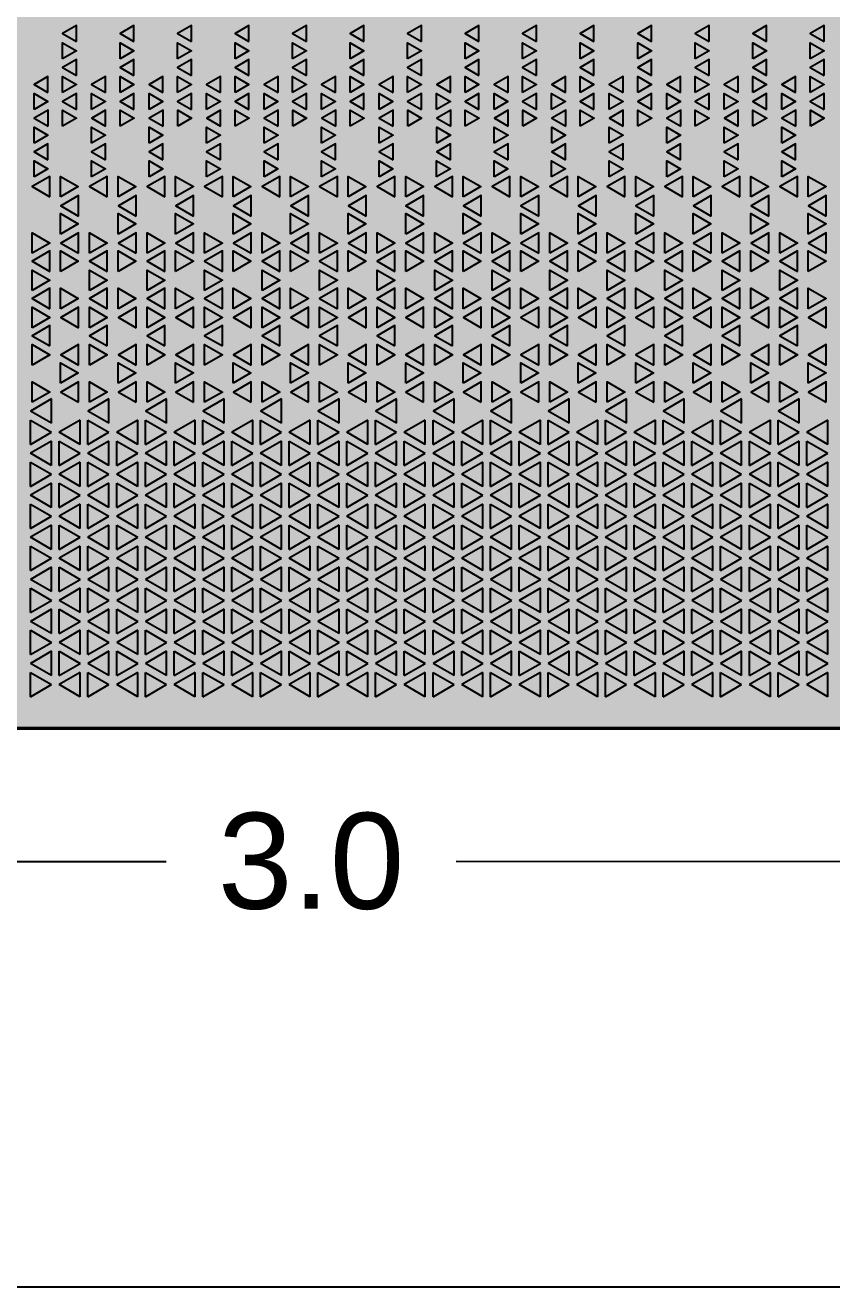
# Model space of a CAD drawing. Header units: metres. Extents: x 6 to 601, y -20 to 118.
# Drawn here: x 53.293 to 54.552, y 77.603 to 79.575 of the extents above; entities that cross this region are included whole.
import ezdxf

# ---------------------------------------------------------------- set-up
doc = ezdxf.new("R2010")
doc.units = ezdxf.units.M
doc.header["$MEASUREMENT"] = 0
doc.styles.get("Standard").update_dxf_attribs({"font": 'arial.ttf'})
doc.dimstyles.get("Standard").update_dxf_attribs({"dimtxt": 0.18, "dimasz": 0.18, "dimexe": 0.18, "dimexo": 0.0625, "dimgap": 0.09, "dimtad": 0, "dimdec": 4, "dimzin": 0, "dimdsep": 46, "dimtxsty": 'Standard', "dimcen": 0.09, "dimadec": 0, "dimazin": 0, "dimtfac": 1, "dimtdec": 4, "dimtofl": 0, "dimtmove": 0, "dimatfit": 3, "dimfxl": 1, "dimtolj": 1, "dimtzin": 0, "dimarcsym": 0})

# ---------------------------------------------------------------- blocks, each defined once
blk = doc.blocks.new('*D617')
at = {"color": 0, "lineweight": -2, "transparency": 16777216}
for p, q in [((52.2628, 78.4138), (52.2627, 78.0882)), ((55.2158, 78.413), (55.2157, 78.0874)), ((52.3628, 78.2682), (53.513, 78.2679)), ((55.1158, 78.2674), (53.9655, 78.2677))]:
    blk.add_line(p, q, dxfattribs=at)
at = {"color": 0, "transparency": 16777216}
for points in [[(52.3628, 78.2849), (52.3628, 78.2515), (52.2628, 78.2682)], [(55.1158, 78.2841), (55.1158, 78.2508), (55.2158, 78.2674)]]:
    blk.add_solid(points, dxfattribs=at)
at = {"layer": 'Defpoints', "color": 0, "transparency": 16777216}
for p in [(52.2628, 78.4763), (55.2158, 78.4755), (55.2158, 78.2674)]:
    blk.add_point(p, dxfattribs=at)
at = {"color": 0, "transparency": 16777216, "insert": (53.7393, 78.2678), "char_height": 0.15, "attachment_point": 5, "rotation": 359.9843}
blk.add_mtext('\\A1;3.0', dxfattribs=at)
blk = doc.blocks.new('triangular hole')
for p, q in [((103.6272, 78.6142), (103.6272, 78.6522)), ((103.6272, 78.6522), (103.6601, 78.6332)), ((103.6272, 78.6142), (103.6601, 78.6332))]:
    blk.add_line(p, q)

msp = doc.modelspace()

# ---------------------------------------------------------------- hatches: boundary and pattern name
at = {"lineweight": 0, "true_color": 0xcd6928, "transparency": 33554534}
h = msp.add_hatch(color=32, dxfattribs=at)
h.dxf.hatch_style = 1
h.paths.add_polyline_path([(55.2158, 84.0763), (53.2968, 84.0763, 0.143152), (52.2628, 81.1977), (52.2628, 78.4762), (55.2158, 78.4757)])

# ---------------------------------------------------------------- linework, layer by layer
at = {"lineweight": 50}
msp.add_line((51.7109, 78.4763), (55.6768, 78.4755), dxfattribs=at)
for points in [[(64.3704, 86.4079), (51.5507, 86.4079), (51.5507, 77.6032), (64.3704, 77.6032)], [(53.3727, 79.549), (53.3727, 79.574), (53.351, 79.5615), (53.3727, 79.549)], [(53.4625, 79.549), (53.4625, 79.574), (53.4409, 79.5615), (53.4625, 79.549)], [(53.5523, 79.549), (53.5523, 79.574), (53.5307, 79.5615), (53.5523, 79.549)], [(53.6421, 79.549), (53.6421, 79.574), (53.6205, 79.5615), (53.6421, 79.549)], [(53.732, 79.549), (53.732, 79.574), (53.7103, 79.5615), (53.732, 79.549)], [(53.8218, 79.549), (53.8218, 79.574), (53.8001, 79.5615), (53.8218, 79.549)], [(53.9116, 79.549), (53.9116, 79.574), (53.8899, 79.5615), (53.9116, 79.549)], [(54.0014, 79.549), (54.0014, 79.574), (53.9798, 79.5615), (54.0014, 79.549)], [(54.0912, 79.549), (54.0912, 79.574), (54.0696, 79.5615), (54.0912, 79.549)], [(54.181, 79.549), (54.181, 79.574), (54.1594, 79.5615), (54.181, 79.549)], [(54.2709, 79.549), (54.2709, 79.574), (54.2492, 79.5615), (54.2709, 79.549)], [(54.3607, 79.549), (54.3607, 79.574), (54.339, 79.5615), (54.3607, 79.549)], [(54.4505, 79.549), (54.4505, 79.574), (54.4289, 79.5615), (54.4505, 79.549)], [(54.5403, 79.549), (54.5403, 79.574), (54.5187, 79.5615), (54.5403, 79.549)], [(53.351, 79.5224), (53.351, 79.5474), (53.3727, 79.5349), (53.351, 79.5224)], [(53.4409, 79.5224), (53.4409, 79.5474), (53.4625, 79.5349), (53.4409, 79.5224)], [(53.5307, 79.5224), (53.5307, 79.5474), (53.5523, 79.5349), (53.5307, 79.5224)], [(53.6205, 79.5224), (53.6205, 79.5474), (53.6421, 79.5349), (53.6205, 79.5224)], [(53.7103, 79.5224), (53.7103, 79.5474), (53.732, 79.5349), (53.7103, 79.5224)], [(53.8001, 79.5224), (53.8001, 79.5474), (53.8218, 79.5349), (53.8001, 79.5224)], [(53.8899, 79.5224), (53.8899, 79.5474), (53.9116, 79.5349), (53.8899, 79.5224)], [(53.9798, 79.5224), (53.9798, 79.5474), (54.0014, 79.5349), (53.9798, 79.5224)], [(54.0696, 79.5224), (54.0696, 79.5474), (54.0912, 79.5349), (54.0696, 79.5224)], [(54.1594, 79.5224), (54.1594, 79.5474), (54.181, 79.5349), (54.1594, 79.5224)], [(54.2492, 79.5224), (54.2492, 79.5474), (54.2709, 79.5349), (54.2492, 79.5224)], [(54.339, 79.5224), (54.339, 79.5474), (54.3607, 79.5349), (54.339, 79.5224)], [(54.4289, 79.5224), (54.4289, 79.5474), (54.4505, 79.5349), (54.4289, 79.5224)], [(54.5187, 79.5224), (54.5187, 79.5474), (54.5403, 79.5349), (54.5187, 79.5224)], [(53.3727, 79.4961), (53.3727, 79.5211), (53.351, 79.5086), (53.3727, 79.4961)], [(53.4625, 79.4961), (53.4625, 79.5211), (53.4409, 79.5086), (53.4625, 79.4961)], [(53.5523, 79.4961), (53.5523, 79.5211), (53.5307, 79.5086), (53.5523, 79.4961)], [(53.6421, 79.4961), (53.6421, 79.5211), (53.6205, 79.5086), (53.6421, 79.4961)], [(53.732, 79.4961), (53.732, 79.5211), (53.7103, 79.5086), (53.732, 79.4961)], [(53.8218, 79.4961), (53.8218, 79.5211), (53.8001, 79.5086), (53.8218, 79.4961)], [(53.9116, 79.4961), (53.9116, 79.5211), (53.8899, 79.5086), (53.9116, 79.4961)], [(54.0014, 79.4961), (54.0014, 79.5211), (53.9798, 79.5086), (54.0014, 79.4961)], [(54.0912, 79.4961), (54.0912, 79.5211), (54.0696, 79.5086), (54.0912, 79.4961)], [(54.181, 79.4961), (54.181, 79.5211), (54.1594, 79.5086), (54.181, 79.4961)], [(54.2709, 79.4961), (54.2709, 79.5211), (54.2492, 79.5086), (54.2709, 79.4961)], [(54.3607, 79.4961), (54.3607, 79.5211), (54.339, 79.5086), (54.3607, 79.4961)], [(54.4505, 79.4961), (54.4505, 79.5211), (54.4289, 79.5086), (54.4505, 79.4961)], [(54.5403, 79.4961), (54.5403, 79.5211), (54.5187, 79.5086), (54.5403, 79.4961)], [(53.3283, 79.4694), (53.3283, 79.4944), (53.3067, 79.4819), (53.3283, 79.4694)], [(53.351, 79.4694), (53.351, 79.4944), (53.3727, 79.4819), (53.351, 79.4694)], [(53.4181, 79.4694), (53.4181, 79.4944), (53.3965, 79.4819), (53.4181, 79.4694)], [(53.4409, 79.4694), (53.4409, 79.4944), (53.4625, 79.4819), (53.4409, 79.4694)], [(53.5079, 79.4694), (53.5079, 79.4944), (53.4863, 79.4819), (53.5079, 79.4694)], [(53.5307, 79.4694), (53.5307, 79.4944), (53.5523, 79.4819), (53.5307, 79.4694)], [(53.5978, 79.4694), (53.5978, 79.4944), (53.5761, 79.4819), (53.5978, 79.4694)], [(53.6205, 79.4694), (53.6205, 79.4944), (53.6421, 79.4819), (53.6205, 79.4694)], [(53.6876, 79.4694), (53.6876, 79.4944), (53.6659, 79.4819), (53.6876, 79.4694)], [(53.7103, 79.4694), (53.7103, 79.4944), (53.732, 79.4819), (53.7103, 79.4694)], [(53.7774, 79.4694), (53.7774, 79.4944), (53.7557, 79.4819), (53.7774, 79.4694)], [(53.8001, 79.4694), (53.8001, 79.4944), (53.8218, 79.4819), (53.8001, 79.4694)], [(53.8672, 79.4694), (53.8672, 79.4944), (53.8456, 79.4819), (53.8672, 79.4694)], [(53.8899, 79.4694), (53.8899, 79.4944), (53.9116, 79.4819), (53.8899, 79.4694)], [(53.957, 79.4694), (53.957, 79.4944), (53.9354, 79.4819), (53.957, 79.4694)], [(53.9798, 79.4694), (53.9798, 79.4944), (54.0014, 79.4819), (53.9798, 79.4694)], [(54.0468, 79.4694), (54.0468, 79.4944), (54.0252, 79.4819), (54.0468, 79.4694)], [(54.0696, 79.4694), (54.0696, 79.4944), (54.0912, 79.4819), (54.0696, 79.4694)], [(54.1367, 79.4694), (54.1367, 79.4944), (54.115, 79.4819), (54.1367, 79.4694)], [(54.1594, 79.4694), (54.1594, 79.4944), (54.181, 79.4819), (54.1594, 79.4694)], [(54.2265, 79.4694), (54.2265, 79.4944), (54.2048, 79.4819), (54.2265, 79.4694)], [(54.2492, 79.4694), (54.2492, 79.4944), (54.2709, 79.4819), (54.2492, 79.4694)], [(54.3163, 79.4694), (54.3163, 79.4944), (54.2947, 79.4819), (54.3163, 79.4694)], [(54.339, 79.4694), (54.339, 79.4944), (54.3607, 79.4819), (54.339, 79.4694)], [(54.4061, 79.4694), (54.4061, 79.4944), (54.3845, 79.4819), (54.4061, 79.4694)], [(54.4289, 79.4694), (54.4289, 79.4944), (54.4505, 79.4819), (54.4289, 79.4694)], [(54.4959, 79.4694), (54.4959, 79.4944), (54.4743, 79.4819), (54.4959, 79.4694)], [(54.5187, 79.4694), (54.5187, 79.4944), (54.5403, 79.4819), (54.5187, 79.4694)], [(53.3065, 79.4432), (53.3065, 79.4682), (53.3281, 79.4557), (53.3065, 79.4432)], [(53.3727, 79.4432), (53.3727, 79.4682), (53.351, 79.4557), (53.3727, 79.4432)], [(53.3963, 79.4432), (53.3963, 79.4682), (53.4179, 79.4557), (53.3963, 79.4432)], [(53.4625, 79.4432), (53.4625, 79.4682), (53.4409, 79.4557), (53.4625, 79.4432)], [(53.4861, 79.4432), (53.4861, 79.4682), (53.5078, 79.4557), (53.4861, 79.4432)], [(53.5523, 79.4432), (53.5523, 79.4682), (53.5307, 79.4557), (53.5523, 79.4432)], [(53.5759, 79.4432), (53.5759, 79.4682), (53.5976, 79.4557), (53.5759, 79.4432)], [(53.6421, 79.4432), (53.6421, 79.4682), (53.6205, 79.4557), (53.6421, 79.4432)], [(53.6657, 79.4432), (53.6657, 79.4682), (53.6874, 79.4557), (53.6657, 79.4432)], [(53.732, 79.4432), (53.732, 79.4682), (53.7103, 79.4557), (53.732, 79.4432)], [(53.7556, 79.4432), (53.7556, 79.4682), (53.7772, 79.4557), (53.7556, 79.4432)], [(53.8218, 79.4432), (53.8218, 79.4682), (53.8001, 79.4557), (53.8218, 79.4432)], [(53.8454, 79.4432), (53.8454, 79.4682), (53.867, 79.4557), (53.8454, 79.4432)], [(53.9116, 79.4432), (53.9116, 79.4682), (53.8899, 79.4557), (53.9116, 79.4432)], [(53.9352, 79.4432), (53.9352, 79.4682), (53.9568, 79.4557), (53.9352, 79.4432)], [(54.0014, 79.4432), (54.0014, 79.4682), (53.9798, 79.4557), (54.0014, 79.4432)], [(54.025, 79.4432), (54.025, 79.4682), (54.0467, 79.4557), (54.025, 79.4432)], [(54.0912, 79.4432), (54.0912, 79.4682), (54.0696, 79.4557), (54.0912, 79.4432)], [(54.1148, 79.4432), (54.1148, 79.4682), (54.1365, 79.4557), (54.1148, 79.4432)], [(54.181, 79.4432), (54.181, 79.4682), (54.1594, 79.4557), (54.181, 79.4432)], [(54.2046, 79.4432), (54.2046, 79.4682), (54.2263, 79.4557), (54.2046, 79.4432)], [(54.2709, 79.4432), (54.2709, 79.4682), (54.2492, 79.4557), (54.2709, 79.4432)], [(54.2945, 79.4432), (54.2945, 79.4682), (54.3161, 79.4557), (54.2945, 79.4432)], [(54.3607, 79.4432), (54.3607, 79.4682), (54.339, 79.4557), (54.3607, 79.4432)], [(54.3843, 79.4432), (54.3843, 79.4682), (54.4059, 79.4557), (54.3843, 79.4432)], [(54.4505, 79.4432), (54.4505, 79.4682), (54.4289, 79.4557), (54.4505, 79.4432)], [(54.4741, 79.4432), (54.4741, 79.4682), (54.4958, 79.4557), (54.4741, 79.4432)], [(54.5403, 79.4432), (54.5403, 79.4682), (54.5187, 79.4557), (54.5403, 79.4432)], [(53.3285, 79.4168), (53.3285, 79.4418), (53.3068, 79.4293), (53.3285, 79.4168)], [(53.3512, 79.4168), (53.3512, 79.4418), (53.3729, 79.4293), (53.3512, 79.4168)], [(53.4183, 79.4168), (53.4183, 79.4418), (53.3967, 79.4293), (53.4183, 79.4168)], [(53.441, 79.4168), (53.441, 79.4418), (53.4627, 79.4293), (53.441, 79.4168)], [(53.5081, 79.4168), (53.5081, 79.4418), (53.4865, 79.4293), (53.5081, 79.4168)], [(53.5309, 79.4168), (53.5309, 79.4418), (53.5525, 79.4293), (53.5309, 79.4168)], [(53.5979, 79.4168), (53.5979, 79.4418), (53.5763, 79.4293), (53.5979, 79.4168)], [(53.6207, 79.4168), (53.6207, 79.4418), (53.6423, 79.4293), (53.6207, 79.4168)], [(53.6878, 79.4168), (53.6878, 79.4418), (53.6661, 79.4293), (53.6878, 79.4168)], [(53.7105, 79.4168), (53.7105, 79.4418), (53.7321, 79.4293), (53.7105, 79.4168)], [(53.7776, 79.4168), (53.7776, 79.4418), (53.7559, 79.4293), (53.7776, 79.4168)], [(53.8003, 79.4168), (53.8003, 79.4418), (53.822, 79.4293), (53.8003, 79.4168)], [(53.8674, 79.4168), (53.8674, 79.4418), (53.8457, 79.4293), (53.8674, 79.4168)], [(53.8901, 79.4168), (53.8901, 79.4418), (53.9118, 79.4293), (53.8901, 79.4168)], [(53.9572, 79.4168), (53.9572, 79.4418), (53.9356, 79.4293), (53.9572, 79.4168)], [(53.9799, 79.4168), (53.9799, 79.4418), (54.0016, 79.4293), (53.9799, 79.4168)], [(54.047, 79.4168), (54.047, 79.4418), (54.0254, 79.4293), (54.047, 79.4168)], [(54.0698, 79.4168), (54.0698, 79.4418), (54.0914, 79.4293), (54.0698, 79.4168)], [(54.1369, 79.4168), (54.1369, 79.4418), (54.1152, 79.4293), (54.1369, 79.4168)], [(54.1596, 79.4168), (54.1596, 79.4418), (54.1812, 79.4293), (54.1596, 79.4168)], [(54.2267, 79.4168), (54.2267, 79.4418), (54.205, 79.4293), (54.2267, 79.4168)], [(54.2494, 79.4168), (54.2494, 79.4418), (54.2711, 79.4293), (54.2494, 79.4168)], [(54.3165, 79.4168), (54.3165, 79.4418), (54.2948, 79.4293), (54.3165, 79.4168)], [(54.3392, 79.4168), (54.3392, 79.4418), (54.3609, 79.4293), (54.3392, 79.4168)], [(54.4063, 79.4168), (54.4063, 79.4418), (54.3847, 79.4293), (54.4063, 79.4168)], [(54.429, 79.4168), (54.429, 79.4418), (54.4507, 79.4293), (54.429, 79.4168)], [(54.4961, 79.4168), (54.4961, 79.4418), (54.4745, 79.4293), (54.4961, 79.4168)], [(54.5189, 79.4168), (54.5189, 79.4418), (54.5405, 79.4293), (54.5189, 79.4168)], [(53.3067, 79.3906), (53.3067, 79.4156), (53.3283, 79.4031), (53.3067, 79.3906)], [(53.3965, 79.3906), (53.3965, 79.4156), (53.4181, 79.4031), (53.3965, 79.3906)], [(53.4863, 79.3906), (53.4863, 79.4156), (53.5079, 79.4031), (53.4863, 79.3906)], [(53.5761, 79.3906), (53.5761, 79.4156), (53.5978, 79.4031), (53.5761, 79.3906)], [(53.6659, 79.3906), (53.6659, 79.4156), (53.6876, 79.4031), (53.6659, 79.3906)], [(53.7557, 79.3906), (53.7557, 79.4156), (53.7774, 79.4031), (53.7557, 79.3906)], [(53.8456, 79.3906), (53.8456, 79.4156), (53.8672, 79.4031), (53.8456, 79.3906)], [(53.9354, 79.3906), (53.9354, 79.4156), (53.957, 79.4031), (53.9354, 79.3906)], [(54.0252, 79.3906), (54.0252, 79.4156), (54.0468, 79.4031), (54.0252, 79.3906)], [(54.115, 79.3906), (54.115, 79.4156), (54.1367, 79.4031), (54.115, 79.3906)], [(54.2048, 79.3906), (54.2048, 79.4156), (54.2265, 79.4031), (54.2048, 79.3906)], [(54.2947, 79.3906), (54.2947, 79.4156), (54.3163, 79.4031), (54.2947, 79.3906)], [(54.3845, 79.3906), (54.3845, 79.4156), (54.4061, 79.4031), (54.3845, 79.3906)], [(54.4743, 79.3906), (54.4743, 79.4156), (54.4959, 79.4031), (54.4743, 79.3906)], [(53.3283, 79.3642), (53.3283, 79.3892), (53.3067, 79.3767), (53.3283, 79.3642)], [(53.4181, 79.3642), (53.4181, 79.3892), (53.3965, 79.3767), (53.4181, 79.3642)], [(53.5079, 79.3642), (53.5079, 79.3892), (53.4863, 79.3767), (53.5079, 79.3642)], [(53.5978, 79.3642), (53.5978, 79.3892), (53.5761, 79.3767), (53.5978, 79.3642)], [(53.6876, 79.3642), (53.6876, 79.3892), (53.6659, 79.3767), (53.6876, 79.3642)], [(53.7774, 79.3642), (53.7774, 79.3892), (53.7557, 79.3767), (53.7774, 79.3642)], [(53.8672, 79.3642), (53.8672, 79.3892), (53.8456, 79.3767), (53.8672, 79.3642)], [(53.957, 79.3642), (53.957, 79.3892), (53.9354, 79.3767), (53.957, 79.3642)], [(54.0468, 79.3642), (54.0468, 79.3892), (54.0252, 79.3767), (54.0468, 79.3642)], [(54.1367, 79.3642), (54.1367, 79.3892), (54.115, 79.3767), (54.1367, 79.3642)], [(54.2265, 79.3642), (54.2265, 79.3892), (54.2048, 79.3767), (54.2265, 79.3642)], [(54.3163, 79.3642), (54.3163, 79.3892), (54.2947, 79.3767), (54.3163, 79.3642)], [(54.4061, 79.3642), (54.4061, 79.3892), (54.3845, 79.3767), (54.4061, 79.3642)], [(54.4959, 79.3642), (54.4959, 79.3892), (54.4743, 79.3767), (54.4959, 79.3642)], [(53.3065, 79.338), (53.3065, 79.363), (53.3281, 79.3505), (53.3065, 79.338)], [(53.3963, 79.338), (53.3963, 79.363), (53.4179, 79.3505), (53.3963, 79.338)], [(53.4861, 79.338), (53.4861, 79.363), (53.5078, 79.3505), (53.4861, 79.338)], [(53.5759, 79.338), (53.5759, 79.363), (53.5976, 79.3505), (53.5759, 79.338)], [(53.6657, 79.338), (53.6657, 79.363), (53.6874, 79.3505), (53.6657, 79.338)], [(53.7556, 79.338), (53.7556, 79.363), (53.7772, 79.3505), (53.7556, 79.338)], [(53.8454, 79.338), (53.8454, 79.363), (53.867, 79.3505), (53.8454, 79.338)], [(53.9352, 79.338), (53.9352, 79.363), (53.9568, 79.3505), (53.9352, 79.338)], [(54.025, 79.338), (54.025, 79.363), (54.0467, 79.3505), (54.025, 79.338)], [(54.1148, 79.338), (54.1148, 79.363), (54.1365, 79.3505), (54.1148, 79.338)], [(54.2046, 79.338), (54.2046, 79.363), (54.2263, 79.3505), (54.2046, 79.338)], [(54.2945, 79.338), (54.2945, 79.363), (54.3161, 79.3505), (54.2945, 79.338)], [(54.3843, 79.338), (54.3843, 79.363), (54.4059, 79.3505), (54.3843, 79.338)], [(54.4741, 79.338), (54.4741, 79.363), (54.4958, 79.3505), (54.4741, 79.338)], [(53.3312, 79.3064), (53.3312, 79.3384), (53.3034, 79.3224), (53.3312, 79.3064)], [(53.348, 79.3064), (53.348, 79.3384), (53.3757, 79.3224), (53.348, 79.3064)], [(53.421, 79.3064), (53.421, 79.3384), (53.3933, 79.3224), (53.421, 79.3064)], [(53.4378, 79.3064), (53.4378, 79.3384), (53.4655, 79.3224), (53.4378, 79.3064)], [(53.5108, 79.3064), (53.5108, 79.3384), (53.4831, 79.3224), (53.5108, 79.3064)], [(53.5276, 79.3064), (53.5276, 79.3384), (53.5554, 79.3224), (53.5276, 79.3064)], [(53.6006, 79.3064), (53.6006, 79.3384), (53.5729, 79.3224), (53.6006, 79.3064)], [(53.6175, 79.3064), (53.6175, 79.3384), (53.6452, 79.3224), (53.6175, 79.3064)], [(53.6904, 79.3064), (53.6904, 79.3384), (53.6627, 79.3224), (53.6904, 79.3064)], [(53.7073, 79.3064), (53.7073, 79.3384), (53.735, 79.3224), (53.7073, 79.3064)], [(53.7802, 79.3064), (53.7802, 79.3384), (53.7525, 79.3224), (53.7802, 79.3064)], [(53.7971, 79.3064), (53.7971, 79.3384), (53.8248, 79.3224), (53.7971, 79.3064)], [(53.8701, 79.3064), (53.8701, 79.3384), (53.8423, 79.3224), (53.8701, 79.3064)], [(53.8869, 79.3064), (53.8869, 79.3384), (53.9146, 79.3224), (53.8869, 79.3064)], [(53.9599, 79.3064), (53.9599, 79.3384), (53.9322, 79.3224), (53.9599, 79.3064)], [(53.9767, 79.3064), (53.9767, 79.3384), (54.0044, 79.3224), (53.9767, 79.3064)], [(54.0497, 79.3064), (54.0497, 79.3384), (54.022, 79.3224), (54.0497, 79.3064)], [(54.0665, 79.3064), (54.0665, 79.3384), (54.0943, 79.3224), (54.0665, 79.3064)], [(54.1395, 79.3064), (54.1395, 79.3384), (54.1118, 79.3224), (54.1395, 79.3064)], [(54.1564, 79.3064), (54.1564, 79.3384), (54.1841, 79.3224), (54.1564, 79.3064)], [(54.2293, 79.3064), (54.2293, 79.3384), (54.2016, 79.3224), (54.2293, 79.3064)], [(54.2462, 79.3064), (54.2462, 79.3384), (54.2739, 79.3224), (54.2462, 79.3064)], [(54.3191, 79.3064), (54.3191, 79.3384), (54.2914, 79.3224), (54.3191, 79.3064)], [(54.336, 79.3064), (54.336, 79.3384), (54.3637, 79.3224), (54.336, 79.3064)], [(54.409, 79.3064), (54.409, 79.3384), (54.3813, 79.3224), (54.409, 79.3064)], [(54.4258, 79.3064), (54.4258, 79.3384), (54.4535, 79.3224), (54.4258, 79.3064)], [(54.4988, 79.3064), (54.4988, 79.3384), (54.4711, 79.3224), (54.4988, 79.3064)], [(54.5156, 79.3064), (54.5156, 79.3384), (54.5434, 79.3224), (54.5156, 79.3064)], [(53.3761, 79.2765), (53.3761, 79.3085), (53.3483, 79.2925), (53.3761, 79.2765)], [(53.4659, 79.2765), (53.4659, 79.3085), (53.4382, 79.2925), (53.4659, 79.2765)], [(53.5557, 79.2765), (53.5557, 79.3085), (53.528, 79.2925), (53.5557, 79.2765)], [(53.6455, 79.2765), (53.6455, 79.3085), (53.6178, 79.2925), (53.6455, 79.2765)], [(53.7353, 79.2765), (53.7353, 79.3085), (53.7076, 79.2925), (53.7353, 79.2765)], [(53.8251, 79.2765), (53.8251, 79.3085), (53.7974, 79.2925), (53.8251, 79.2765)], [(53.915, 79.2765), (53.915, 79.3085), (53.8873, 79.2925), (53.915, 79.2765)], [(54.0048, 79.2765), (54.0048, 79.3085), (53.9771, 79.2925), (54.0048, 79.2765)], [(54.0946, 79.2765), (54.0946, 79.3085), (54.0669, 79.2925), (54.0946, 79.2765)], [(54.1844, 79.2765), (54.1844, 79.3085), (54.1567, 79.2925), (54.1844, 79.2765)], [(54.2742, 79.2765), (54.2742, 79.3085), (54.2465, 79.2925), (54.2742, 79.2765)], [(54.3641, 79.2765), (54.3641, 79.3085), (54.3363, 79.2925), (54.3641, 79.2765)], [(54.4539, 79.2765), (54.4539, 79.3085), (54.4262, 79.2925), (54.4539, 79.2765)], [(54.5437, 79.2765), (54.5437, 79.3085), (54.516, 79.2925), (54.5437, 79.2765)], [(53.348, 79.2482), (53.348, 79.2802), (53.3757, 79.2642), (53.348, 79.2482)], [(53.4378, 79.2482), (53.4378, 79.2802), (53.4655, 79.2642), (53.4378, 79.2482)], [(53.5276, 79.2482), (53.5276, 79.2802), (53.5554, 79.2642), (53.5276, 79.2482)], [(53.6175, 79.2482), (53.6175, 79.2802), (53.6452, 79.2642), (53.6175, 79.2482)], [(53.7073, 79.2482), (53.7073, 79.2802), (53.735, 79.2642), (53.7073, 79.2482)], [(53.7971, 79.2482), (53.7971, 79.2802), (53.8248, 79.2642), (53.7971, 79.2482)], [(53.8869, 79.2482), (53.8869, 79.2802), (53.9146, 79.2642), (53.8869, 79.2482)], [(53.9767, 79.2482), (53.9767, 79.2802), (54.0044, 79.2642), (53.9767, 79.2482)], [(54.0665, 79.2482), (54.0665, 79.2802), (54.0943, 79.2642), (54.0665, 79.2482)], [(54.1564, 79.2482), (54.1564, 79.2802), (54.1841, 79.2642), (54.1564, 79.2482)], [(54.2462, 79.2482), (54.2462, 79.2802), (54.2739, 79.2642), (54.2462, 79.2482)], [(54.336, 79.2482), (54.336, 79.2802), (54.3637, 79.2642), (54.336, 79.2482)], [(54.4258, 79.2482), (54.4258, 79.2802), (54.4535, 79.2642), (54.4258, 79.2482)], [(54.5156, 79.2482), (54.5156, 79.2802), (54.5434, 79.2642), (54.5156, 79.2482)], [(53.3034, 79.2183), (53.3034, 79.2503), (53.3312, 79.2343), (53.3034, 79.2183)], [(53.3761, 79.2183), (53.3761, 79.2503), (53.3483, 79.2343), (53.3761, 79.2183)], [(53.3933, 79.2183), (53.3933, 79.2503), (53.421, 79.2343), (53.3933, 79.2183)], [(53.4659, 79.2183), (53.4659, 79.2503), (53.4382, 79.2343), (53.4659, 79.2183)], [(53.4831, 79.2183), (53.4831, 79.2503), (53.5108, 79.2343), (53.4831, 79.2183)], [(53.5557, 79.2183), (53.5557, 79.2503), (53.528, 79.2343), (53.5557, 79.2183)], [(53.5729, 79.2183), (53.5729, 79.2503), (53.6006, 79.2343), (53.5729, 79.2183)], [(53.6455, 79.2183), (53.6455, 79.2503), (53.6178, 79.2343), (53.6455, 79.2183)], [(53.6627, 79.2183), (53.6627, 79.2503), (53.6904, 79.2343), (53.6627, 79.2183)], [(53.7353, 79.2183), (53.7353, 79.2503), (53.7076, 79.2343), (53.7353, 79.2183)], [(53.7525, 79.2183), (53.7525, 79.2503), (53.7802, 79.2343), (53.7525, 79.2183)], [(53.8251, 79.2183), (53.8251, 79.2503), (53.7974, 79.2343), (53.8251, 79.2183)], [(53.8423, 79.2183), (53.8423, 79.2503), (53.8701, 79.2343), (53.8423, 79.2183)], [(53.915, 79.2183), (53.915, 79.2503), (53.8873, 79.2343), (53.915, 79.2183)], [(53.9322, 79.2183), (53.9322, 79.2503), (53.9599, 79.2343), (53.9322, 79.2183)], [(54.0048, 79.2183), (54.0048, 79.2503), (53.9771, 79.2343), (54.0048, 79.2183)], [(54.022, 79.2183), (54.022, 79.2503), (54.0497, 79.2343), (54.022, 79.2183)], [(54.0946, 79.2183), (54.0946, 79.2503), (54.0669, 79.2343), (54.0946, 79.2183)], [(54.1118, 79.2183), (54.1118, 79.2503), (54.1395, 79.2343), (54.1118, 79.2183)], [(54.1844, 79.2183), (54.1844, 79.2503), (54.1567, 79.2343), (54.1844, 79.2183)], [(54.2016, 79.2183), (54.2016, 79.2503), (54.2293, 79.2343), (54.2016, 79.2183)], [(54.2742, 79.2183), (54.2742, 79.2503), (54.2465, 79.2343), (54.2742, 79.2183)], [(54.2914, 79.2183), (54.2914, 79.2503), (54.3191, 79.2343), (54.2914, 79.2183)], [(54.3641, 79.2183), (54.3641, 79.2503), (54.3363, 79.2343), (54.3641, 79.2183)], [(54.3813, 79.2183), (54.3813, 79.2503), (54.409, 79.2343), (54.3813, 79.2183)], [(54.4539, 79.2183), (54.4539, 79.2503), (54.4262, 79.2343), (54.4539, 79.2183)], [(54.4711, 79.2183), (54.4711, 79.2503), (54.4988, 79.2343), (54.4711, 79.2183)], [(54.5437, 79.2183), (54.5437, 79.2503), (54.516, 79.2343), (54.5437, 79.2183)], [(53.3312, 79.19), (53.3312, 79.222), (53.3034, 79.206), (53.3312, 79.19)], [(53.348, 79.19), (53.348, 79.222), (53.3757, 79.206), (53.348, 79.19)], [(53.421, 79.19), (53.421, 79.222), (53.3933, 79.206), (53.421, 79.19)], [(53.4378, 79.19), (53.4378, 79.222), (53.4655, 79.206), (53.4378, 79.19)], [(53.5108, 79.19), (53.5108, 79.222), (53.4831, 79.206), (53.5108, 79.19)], [(53.5276, 79.19), (53.5276, 79.222), (53.5554, 79.206), (53.5276, 79.19)], [(53.6006, 79.19), (53.6006, 79.222), (53.5729, 79.206), (53.6006, 79.19)], [(53.6175, 79.19), (53.6175, 79.222), (53.6452, 79.206), (53.6175, 79.19)], [(53.6904, 79.19), (53.6904, 79.222), (53.6627, 79.206), (53.6904, 79.19)], [(53.7073, 79.19), (53.7073, 79.222), (53.735, 79.206), (53.7073, 79.19)], [(53.7802, 79.19), (53.7802, 79.222), (53.7525, 79.206), (53.7802, 79.19)], [(53.7971, 79.19), (53.7971, 79.222), (53.8248, 79.206), (53.7971, 79.19)], [(53.8701, 79.19), (53.8701, 79.222), (53.8423, 79.206), (53.8701, 79.19)], [(53.8869, 79.19), (53.8869, 79.222), (53.9146, 79.206), (53.8869, 79.19)], [(53.9599, 79.19), (53.9599, 79.222), (53.9322, 79.206), (53.9599, 79.19)], [(53.9767, 79.19), (53.9767, 79.222), (54.0044, 79.206), (53.9767, 79.19)], [(54.0497, 79.19), (54.0497, 79.222), (54.022, 79.206), (54.0497, 79.19)], [(54.0665, 79.19), (54.0665, 79.222), (54.0943, 79.206), (54.0665, 79.19)], [(54.1395, 79.19), (54.1395, 79.222), (54.1118, 79.206), (54.1395, 79.19)], [(54.1564, 79.19), (54.1564, 79.222), (54.1841, 79.206), (54.1564, 79.19)], [(54.2293, 79.19), (54.2293, 79.222), (54.2016, 79.206), (54.2293, 79.19)], [(54.2462, 79.19), (54.2462, 79.222), (54.2739, 79.206), (54.2462, 79.19)], [(54.3191, 79.19), (54.3191, 79.222), (54.2914, 79.206), (54.3191, 79.19)], [(54.336, 79.19), (54.336, 79.222), (54.3637, 79.206), (54.336, 79.19)], [(54.409, 79.19), (54.409, 79.222), (54.3813, 79.206), (54.409, 79.19)], [(54.4258, 79.19), (54.4258, 79.222), (54.4535, 79.206), (54.4258, 79.19)], [(54.4988, 79.19), (54.4988, 79.222), (54.4711, 79.206), (54.4988, 79.19)], [(54.5156, 79.19), (54.5156, 79.222), (54.5434, 79.206), (54.5156, 79.19)], [(53.3034, 79.1601), (53.3034, 79.1921), (53.3312, 79.1761), (53.3034, 79.1601)], [(53.3933, 79.1601), (53.3933, 79.1921), (53.421, 79.1761), (53.3933, 79.1601)], [(53.4831, 79.1601), (53.4831, 79.1921), (53.5108, 79.1761), (53.4831, 79.1601)], [(53.5729, 79.1601), (53.5729, 79.1921), (53.6006, 79.1761), (53.5729, 79.1601)], [(53.6627, 79.1601), (53.6627, 79.1921), (53.6904, 79.1761), (53.6627, 79.1601)], [(53.7525, 79.1601), (53.7525, 79.1921), (53.7802, 79.1761), (53.7525, 79.1601)], [(53.8423, 79.1601), (53.8423, 79.1921), (53.8701, 79.1761), (53.8423, 79.1601)], [(53.9322, 79.1601), (53.9322, 79.1921), (53.9599, 79.1761), (53.9322, 79.1601)], [(54.022, 79.1601), (54.022, 79.1921), (54.0497, 79.1761), (54.022, 79.1601)], [(54.1118, 79.1601), (54.1118, 79.1921), (54.1395, 79.1761), (54.1118, 79.1601)], [(54.2016, 79.1601), (54.2016, 79.1921), (54.2293, 79.1761), (54.2016, 79.1601)], [(54.2914, 79.1601), (54.2914, 79.1921), (54.3191, 79.1761), (54.2914, 79.1601)], [(54.3813, 79.1601), (54.3813, 79.1921), (54.409, 79.1761), (54.3813, 79.1601)], [(54.4711, 79.1601), (54.4711, 79.1921), (54.4988, 79.1761), (54.4711, 79.1601)], [(53.3312, 79.1317), (53.3312, 79.1637), (53.3034, 79.1477), (53.3312, 79.1317)], [(53.348, 79.1317), (53.348, 79.1637), (53.3757, 79.1477), (53.348, 79.1317)], [(53.421, 79.1317), (53.421, 79.1637), (53.3933, 79.1477), (53.421, 79.1317)], [(53.4378, 79.1317), (53.4378, 79.1637), (53.4655, 79.1477), (53.4378, 79.1317)], [(53.5108, 79.1317), (53.5108, 79.1637), (53.4831, 79.1477), (53.5108, 79.1317)], [(53.5276, 79.1317), (53.5276, 79.1637), (53.5554, 79.1477), (53.5276, 79.1317)], [(53.6006, 79.1317), (53.6006, 79.1637), (53.5729, 79.1477), (53.6006, 79.1317)], [(53.6175, 79.1317), (53.6175, 79.1637), (53.6452, 79.1477), (53.6175, 79.1317)], [(53.6904, 79.1317), (53.6904, 79.1637), (53.6627, 79.1477), (53.6904, 79.1317)], [(53.7073, 79.1317), (53.7073, 79.1637), (53.735, 79.1477), (53.7073, 79.1317)], [(53.7802, 79.1317), (53.7802, 79.1637), (53.7525, 79.1477), (53.7802, 79.1317)], [(53.7971, 79.1317), (53.7971, 79.1637), (53.8248, 79.1477), (53.7971, 79.1317)], [(53.8701, 79.1317), (53.8701, 79.1637), (53.8423, 79.1477), (53.8701, 79.1317)], [(53.8869, 79.1317), (53.8869, 79.1637), (53.9146, 79.1477), (53.8869, 79.1317)], [(53.9599, 79.1317), (53.9599, 79.1637), (53.9322, 79.1477), (53.9599, 79.1317)], [(53.9767, 79.1317), (53.9767, 79.1637), (54.0044, 79.1477), (53.9767, 79.1317)], [(54.0497, 79.1317), (54.0497, 79.1637), (54.022, 79.1477), (54.0497, 79.1317)], [(54.0665, 79.1317), (54.0665, 79.1637), (54.0943, 79.1477), (54.0665, 79.1317)], [(54.1395, 79.1317), (54.1395, 79.1637), (54.1118, 79.1477), (54.1395, 79.1317)], [(54.1564, 79.1317), (54.1564, 79.1637), (54.1841, 79.1477), (54.1564, 79.1317)], [(54.2293, 79.1317), (54.2293, 79.1637), (54.2016, 79.1477), (54.2293, 79.1317)], [(54.2462, 79.1317), (54.2462, 79.1637), (54.2739, 79.1477), (54.2462, 79.1317)], [(54.3191, 79.1317), (54.3191, 79.1637), (54.2914, 79.1477), (54.3191, 79.1317)], [(54.336, 79.1317), (54.336, 79.1637), (54.3637, 79.1477), (54.336, 79.1317)], [(54.409, 79.1317), (54.409, 79.1637), (54.3813, 79.1477), (54.409, 79.1317)], [(54.4258, 79.1317), (54.4258, 79.1637), (54.4535, 79.1477), (54.4258, 79.1317)], [(54.4988, 79.1317), (54.4988, 79.1637), (54.4711, 79.1477), (54.4988, 79.1317)], [(54.5156, 79.1317), (54.5156, 79.1637), (54.5434, 79.1477), (54.5156, 79.1317)], [(53.3034, 79.1019), (53.3034, 79.1339), (53.3312, 79.1179), (53.3034, 79.1019)], [(53.3761, 79.1019), (53.3761, 79.1339), (53.3483, 79.1179), (53.3761, 79.1019)], [(53.3933, 79.1019), (53.3933, 79.1339), (53.421, 79.1179), (53.3933, 79.1019)], [(53.4659, 79.1019), (53.4659, 79.1339), (53.4382, 79.1179), (53.4659, 79.1019)], [(53.4831, 79.1019), (53.4831, 79.1339), (53.5108, 79.1179), (53.4831, 79.1019)], [(53.5557, 79.1019), (53.5557, 79.1339), (53.528, 79.1179), (53.5557, 79.1019)], [(53.5729, 79.1019), (53.5729, 79.1339), (53.6006, 79.1179), (53.5729, 79.1019)], [(53.6455, 79.1019), (53.6455, 79.1339), (53.6178, 79.1179), (53.6455, 79.1019)], [(53.6627, 79.1019), (53.6627, 79.1339), (53.6904, 79.1179), (53.6627, 79.1019)], [(53.7353, 79.1019), (53.7353, 79.1339), (53.7076, 79.1179), (53.7353, 79.1019)], [(53.7525, 79.1019), (53.7525, 79.1339), (53.7802, 79.1179), (53.7525, 79.1019)], [(53.8251, 79.1019), (53.8251, 79.1339), (53.7974, 79.1179), (53.8251, 79.1019)], [(53.8423, 79.1019), (53.8423, 79.1339), (53.8701, 79.1179), (53.8423, 79.1019)], [(53.915, 79.1019), (53.915, 79.1339), (53.8873, 79.1179), (53.915, 79.1019)], [(53.9322, 79.1019), (53.9322, 79.1339), (53.9599, 79.1179), (53.9322, 79.1019)], [(54.0048, 79.1019), (54.0048, 79.1339), (53.9771, 79.1179), (54.0048, 79.1019)], [(54.022, 79.1019), (54.022, 79.1339), (54.0497, 79.1179), (54.022, 79.1019)], [(54.0946, 79.1019), (54.0946, 79.1339), (54.0669, 79.1179), (54.0946, 79.1019)], [(54.1118, 79.1019), (54.1118, 79.1339), (54.1395, 79.1179), (54.1118, 79.1019)], [(54.1844, 79.1019), (54.1844, 79.1339), (54.1567, 79.1179), (54.1844, 79.1019)], [(54.2016, 79.1019), (54.2016, 79.1339), (54.2293, 79.1179), (54.2016, 79.1019)], [(54.2742, 79.1019), (54.2742, 79.1339), (54.2465, 79.1179), (54.2742, 79.1019)], [(54.2914, 79.1019), (54.2914, 79.1339), (54.3191, 79.1179), (54.2914, 79.1019)], [(54.3641, 79.1019), (54.3641, 79.1339), (54.3363, 79.1179), (54.3641, 79.1019)], [(54.3813, 79.1019), (54.3813, 79.1339), (54.409, 79.1179), (54.3813, 79.1019)], [(54.4539, 79.1019), (54.4539, 79.1339), (54.4262, 79.1179), (54.4539, 79.1019)], [(54.4711, 79.1019), (54.4711, 79.1339), (54.4988, 79.1179), (54.4711, 79.1019)], [(54.5437, 79.1019), (54.5437, 79.1339), (54.516, 79.1179), (54.5437, 79.1019)], [(53.3312, 79.0735), (53.3312, 79.1055), (53.3034, 79.0895), (53.3312, 79.0735)], [(53.421, 79.0735), (53.421, 79.1055), (53.3933, 79.0895), (53.421, 79.0735)], [(53.5108, 79.0735), (53.5108, 79.1055), (53.4831, 79.0895), (53.5108, 79.0735)], [(53.6006, 79.0735), (53.6006, 79.1055), (53.5729, 79.0895), (53.6006, 79.0735)], [(53.6904, 79.0735), (53.6904, 79.1055), (53.6627, 79.0895), (53.6904, 79.0735)], [(53.7802, 79.0735), (53.7802, 79.1055), (53.7525, 79.0895), (53.7802, 79.0735)], [(53.8701, 79.0735), (53.8701, 79.1055), (53.8423, 79.0895), (53.8701, 79.0735)], [(53.9599, 79.0735), (53.9599, 79.1055), (53.9322, 79.0895), (53.9599, 79.0735)], [(54.0497, 79.0735), (54.0497, 79.1055), (54.022, 79.0895), (54.0497, 79.0735)], [(54.1395, 79.0735), (54.1395, 79.1055), (54.1118, 79.0895), (54.1395, 79.0735)], [(54.2293, 79.0735), (54.2293, 79.1055), (54.2016, 79.0895), (54.2293, 79.0735)], [(54.3191, 79.0735), (54.3191, 79.1055), (54.2914, 79.0895), (54.3191, 79.0735)], [(54.409, 79.0735), (54.409, 79.1055), (54.3813, 79.0895), (54.409, 79.0735)], [(54.4988, 79.0735), (54.4988, 79.1055), (54.4711, 79.0895), (54.4988, 79.0735)], [(53.3034, 79.0437), (53.3034, 79.0757), (53.3312, 79.0597), (53.3034, 79.0437)], [(53.3761, 79.0437), (53.3761, 79.0757), (53.3483, 79.0597), (53.3761, 79.0437)], [(53.3933, 79.0437), (53.3933, 79.0757), (53.421, 79.0597), (53.3933, 79.0437)], [(53.4659, 79.0437), (53.4659, 79.0757), (53.4382, 79.0597), (53.4659, 79.0437)], [(53.4831, 79.0437), (53.4831, 79.0757), (53.5108, 79.0597), (53.4831, 79.0437)], [(53.5557, 79.0437), (53.5557, 79.0757), (53.528, 79.0597), (53.5557, 79.0437)], [(53.5729, 79.0437), (53.5729, 79.0757), (53.6006, 79.0597), (53.5729, 79.0437)], [(53.6455, 79.0437), (53.6455, 79.0757), (53.6178, 79.0597), (53.6455, 79.0437)], [(53.6627, 79.0437), (53.6627, 79.0757), (53.6904, 79.0597), (53.6627, 79.0437)], [(53.7353, 79.0437), (53.7353, 79.0757), (53.7076, 79.0597), (53.7353, 79.0437)], [(53.7525, 79.0437), (53.7525, 79.0757), (53.7802, 79.0597), (53.7525, 79.0437)], [(53.8251, 79.0437), (53.8251, 79.0757), (53.7974, 79.0597), (53.8251, 79.0437)], [(53.8423, 79.0437), (53.8423, 79.0757), (53.8701, 79.0597), (53.8423, 79.0437)], [(53.915, 79.0437), (53.915, 79.0757), (53.8873, 79.0597), (53.915, 79.0437)], [(53.9322, 79.0437), (53.9322, 79.0757), (53.9599, 79.0597), (53.9322, 79.0437)], [(54.0048, 79.0437), (54.0048, 79.0757), (53.9771, 79.0597), (54.0048, 79.0437)], [(54.022, 79.0437), (54.022, 79.0757), (54.0497, 79.0597), (54.022, 79.0437)], [(54.0946, 79.0437), (54.0946, 79.0757), (54.0669, 79.0597), (54.0946, 79.0437)], [(54.1118, 79.0437), (54.1118, 79.0757), (54.1395, 79.0597), (54.1118, 79.0437)], [(54.1844, 79.0437), (54.1844, 79.0757), (54.1567, 79.0597), (54.1844, 79.0437)], [(54.2016, 79.0437), (54.2016, 79.0757), (54.2293, 79.0597), (54.2016, 79.0437)], [(54.2742, 79.0437), (54.2742, 79.0757), (54.2465, 79.0597), (54.2742, 79.0437)], [(54.2914, 79.0437), (54.2914, 79.0757), (54.3191, 79.0597), (54.2914, 79.0437)], [(54.3641, 79.0437), (54.3641, 79.0757), (54.3363, 79.0597), (54.3641, 79.0437)], [(54.3813, 79.0437), (54.3813, 79.0757), (54.409, 79.0597), (54.3813, 79.0437)], [(54.4539, 79.0437), (54.4539, 79.0757), (54.4262, 79.0597), (54.4539, 79.0437)], [(54.4711, 79.0437), (54.4711, 79.0757), (54.4988, 79.0597), (54.4711, 79.0437)], [(54.5437, 79.0437), (54.5437, 79.0757), (54.516, 79.0597), (54.5437, 79.0437)], [(53.348, 79.0153), (53.348, 79.0473), (53.3757, 79.0313), (53.348, 79.0153)], [(53.4378, 79.0153), (53.4378, 79.0473), (53.4655, 79.0313), (53.4378, 79.0153)], [(53.5276, 79.0153), (53.5276, 79.0473), (53.5554, 79.0313), (53.5276, 79.0153)], [(53.6175, 79.0153), (53.6175, 79.0473), (53.6452, 79.0313), (53.6175, 79.0153)], [(53.7073, 79.0153), (53.7073, 79.0473), (53.735, 79.0313), (53.7073, 79.0153)], [(53.7971, 79.0153), (53.7971, 79.0473), (53.8248, 79.0313), (53.7971, 79.0153)], [(53.8869, 79.0153), (53.8869, 79.0473), (53.9146, 79.0313), (53.8869, 79.0153)], [(53.9767, 79.0153), (53.9767, 79.0473), (54.0044, 79.0313), (53.9767, 79.0153)], [(54.0665, 79.0153), (54.0665, 79.0473), (54.0943, 79.0313), (54.0665, 79.0153)], [(54.1564, 79.0153), (54.1564, 79.0473), (54.1841, 79.0313), (54.1564, 79.0153)], [(54.2462, 79.0153), (54.2462, 79.0473), (54.2739, 79.0313), (54.2462, 79.0153)], [(54.336, 79.0153), (54.336, 79.0473), (54.3637, 79.0313), (54.336, 79.0153)], [(54.4258, 79.0153), (54.4258, 79.0473), (54.4535, 79.0313), (54.4258, 79.0153)], [(54.5156, 79.0153), (54.5156, 79.0473), (54.5434, 79.0313), (54.5156, 79.0153)], [(53.3034, 78.9855), (53.3034, 79.0175), (53.3312, 79.0015), (53.3034, 78.9855)], [(53.3761, 78.9855), (53.3761, 79.0175), (53.3483, 79.0015), (53.3761, 78.9855)], [(53.3933, 78.9855), (53.3933, 79.0175), (53.421, 79.0015), (53.3933, 78.9855)], [(53.4659, 78.9855), (53.4659, 79.0175), (53.4382, 79.0015), (53.4659, 78.9855)], [(53.4831, 78.9855), (53.4831, 79.0175), (53.5108, 79.0015), (53.4831, 78.9855)], [(53.5557, 78.9855), (53.5557, 79.0175), (53.528, 79.0015), (53.5557, 78.9855)], [(53.5729, 78.9855), (53.5729, 79.0175), (53.6006, 79.0015), (53.5729, 78.9855)], [(53.6455, 78.9855), (53.6455, 79.0175), (53.6178, 79.0015), (53.6455, 78.9855)], [(53.6627, 78.9855), (53.6627, 79.0175), (53.6904, 79.0015), (53.6627, 78.9855)], [(53.7353, 78.9855), (53.7353, 79.0175), (53.7076, 79.0015), (53.7353, 78.9855)], [(53.7525, 78.9855), (53.7525, 79.0175), (53.7802, 79.0015), (53.7525, 78.9855)], [(53.8251, 78.9855), (53.8251, 79.0175), (53.7974, 79.0015), (53.8251, 78.9855)], [(53.8423, 78.9855), (53.8423, 79.0175), (53.8701, 79.0015), (53.8423, 78.9855)], [(53.915, 78.9855), (53.915, 79.0175), (53.8873, 79.0015), (53.915, 78.9855)], [(53.9322, 78.9855), (53.9322, 79.0175), (53.9599, 79.0015), (53.9322, 78.9855)], [(54.0048, 78.9855), (54.0048, 79.0175), (53.9771, 79.0015), (54.0048, 78.9855)], [(54.022, 78.9855), (54.022, 79.0175), (54.0497, 79.0015), (54.022, 78.9855)], [(54.0946, 78.9855), (54.0946, 79.0175), (54.0669, 79.0015), (54.0946, 78.9855)], [(54.1118, 78.9855), (54.1118, 79.0175), (54.1395, 79.0015), (54.1118, 78.9855)], [(54.1844, 78.9855), (54.1844, 79.0175), (54.1567, 79.0015), (54.1844, 78.9855)], [(54.2016, 78.9855), (54.2016, 79.0175), (54.2293, 79.0015), (54.2016, 78.9855)], [(54.2742, 78.9855), (54.2742, 79.0175), (54.2465, 79.0015), (54.2742, 78.9855)], [(54.2914, 78.9855), (54.2914, 79.0175), (54.3191, 79.0015), (54.2914, 78.9855)], [(54.3641, 78.9855), (54.3641, 79.0175), (54.3363, 79.0015), (54.3641, 78.9855)], [(54.3813, 78.9855), (54.3813, 79.0175), (54.409, 79.0015), (54.3813, 78.9855)], [(54.4539, 78.9855), (54.4539, 79.0175), (54.4262, 79.0015), (54.4539, 78.9855)], [(54.4711, 78.9855), (54.4711, 79.0175), (54.4988, 79.0015), (54.4711, 78.9855)], [(54.5437, 78.9855), (54.5437, 79.0175), (54.516, 79.0015), (54.5437, 78.9855)]]:
    msp.add_lwpolyline(points)

# ---------------------------------------------------------------- block references
at = {"xscale": -1}
for p in [(156.961, 0.3384), (157.0508, 0.3384), (157.1406, 0.3384), (157.2304, 0.3384), (157.3202, 0.3384), (157.41, 0.3384), (157.4999, 0.3384), (157.5897, 0.3384), (157.6795, 0.3384), (157.7693, 0.3384), (157.8591, 0.3384), (157.9489, 0.3384), (158.0388, 0.3384), (158.1286, 0.3384), (157.0059, 0.3055), (157.0957, 0.3055), (157.1855, 0.3055), (157.2753, 0.3055), (157.3651, 0.3055), (157.455, 0.3055), (157.5448, 0.3055), (157.6346, 0.3055), (157.7244, 0.3055), (157.8142, 0.3055), (157.904, 0.3055), (157.9939, 0.3055), (158.0837, 0.3055), (158.1735, 0.3055), (156.961, 0.2726), (157.0508, 0.2726), (157.1406, 0.2726), (157.2304, 0.2726), (157.3202, 0.2726), (157.41, 0.2726), (157.4999, 0.2726), (157.5897, 0.2726), (157.6795, 0.2726), (157.7693, 0.2726), (157.8591, 0.2726), (157.9489, 0.2726), (158.0388, 0.2726), (158.1286, 0.2726), (157.0059, 0.2398), (157.0957, 0.2398), (157.1855, 0.2398), (157.2753, 0.2398), (157.3651, 0.2398), (157.455, 0.2398), (157.5448, 0.2398), (157.6346, 0.2398), (157.7244, 0.2398), (157.8142, 0.2398), (157.904, 0.2398), (157.9939, 0.2398), (158.0837, 0.2398), (158.1735, 0.2398), (156.961, 0.2069), (157.0508, 0.2069), (157.1406, 0.2069), (157.2304, 0.2069), (157.3202, 0.2069), (157.41, 0.2069), (157.4999, 0.2069), (157.5897, 0.2069), (157.6795, 0.2069), (157.7693, 0.2069), (157.8591, 0.2069), (157.9489, 0.2069), (158.0388, 0.2069), (158.1286, 0.2069), (157.0059, 0.1741), (157.0957, 0.1741), (157.1855, 0.1741), (157.2753, 0.1741), (157.3651, 0.1741), (157.455, 0.1741), (157.5448, 0.1741), (157.6346, 0.1741), (157.7244, 0.1741), (157.8142, 0.1741), (157.904, 0.1741), (157.9939, 0.1741), (158.0837, 0.1741), (158.1735, 0.1741), (156.961, 0.1412), (157.0508, 0.1412), (157.1406, 0.1412), (157.2304, 0.1412), (157.3202, 0.1412), (157.41, 0.1412), (157.4999, 0.1412), (157.5897, 0.1412), (157.6795, 0.1412), (157.7693, 0.1412), (157.8591, 0.1412), (157.9489, 0.1412), (158.0388, 0.1412), (158.1286, 0.1412), (157.0059, 0.1084), (157.0957, 0.1084), (157.1855, 0.1084), (157.2753, 0.1084), (157.3651, 0.1084), (157.455, 0.1084), (157.5448, 0.1084), (157.6346, 0.1084), (157.7244, 0.1084), (157.8142, 0.1084), (157.904, 0.1084), (157.9939, 0.1084), (158.0837, 0.1084), (158.1735, 0.1084), (156.961, 0.0755), (157.0508, 0.0755), (157.1406, 0.0755), (157.2304, 0.0755), (157.3202, 0.0755), (157.41, 0.0755), (157.4999, 0.0755), (157.5897, 0.0755), (157.6795, 0.0755), (157.7693, 0.0755), (157.8591, 0.0755), (157.9489, 0.0755), (158.0388, 0.0755), (158.1286, 0.0755), (157.0059, 0.0426), (157.0957, 0.0426), (157.1855, 0.0426), (157.2753, 0.0426), (157.3651, 0.0426), (157.455, 0.0426), (157.5448, 0.0426), (157.6346, 0.0426), (157.7244, 0.0426), (157.8142, 0.0426), (157.904, 0.0426), (157.9939, 0.0426), (158.0837, 0.0426), (158.1735, 0.0426), (156.961, 0.0098), (157.0508, 0.0098), (157.1406, 0.0098), (157.2304, 0.0098), (157.3202, 0.0098), (157.41, 0.0098), (157.4999, 0.0098), (157.5897, 0.0098), (157.6795, 0.0098), (157.7693, 0.0098), (157.8591, 0.0098), (157.9489, 0.0098), (158.0388, 0.0098), (158.1286, 0.0098), (157.0059, -0.0231), (157.0957, -0.0231), (157.1855, -0.0231), (157.2753, -0.0231), (157.3651, -0.0231), (157.455, -0.0231), (157.5448, -0.0231), (157.6346, -0.0231), (157.7244, -0.0231), (157.8142, -0.0231), (157.904, -0.0231), (157.9939, -0.0231), (158.0837, -0.0231), (158.1735, -0.0231), (156.961, -0.0559), (157.0508, -0.0559), (157.1406, -0.0559), (157.2304, -0.0559), (157.3202, -0.0559), (157.41, -0.0559), (157.4999, -0.0559), (157.5897, -0.0559), (157.6795, -0.0559), (157.7693, -0.0559), (157.8591, -0.0559), (157.9489, -0.0559), (158.0388, -0.0559), (158.1286, -0.0559), (157.0059, -0.0888), (157.0957, -0.0888), (157.1855, -0.0888), (157.2753, -0.0888), (157.3651, -0.0888), (157.455, -0.0888), (157.5448, -0.0888), (157.6346, -0.0888), (157.7244, -0.0888), (157.8142, -0.0888), (157.904, -0.0888), (157.9939, -0.0888), (158.0837, -0.0888), (158.1735, -0.0888)]:
    msp.add_blockref('triangular hole', p, dxfattribs=at)
for p in [(-50.3264, 0.3055), (-50.2365, 0.3055), (-50.1467, 0.3055), (-50.0569, 0.3055), (-49.9671, 0.3055), (-49.8773, 0.3055), (-49.7875, 0.3055), (-49.6976, 0.3055), (-49.6078, 0.3055), (-49.518, 0.3055), (-49.4282, 0.3055), (-49.3384, 0.3055), (-49.2485, 0.3055), (-49.1587, 0.3055), (-50.2815, 0.2726), (-50.1916, 0.2726), (-50.1018, 0.2726), (-50.012, 0.2726), (-49.9222, 0.2726), (-49.8324, 0.2726), (-49.7425, 0.2726), (-49.6527, 0.2726), (-49.5629, 0.2726), (-49.4731, 0.2726), (-49.3833, 0.2726), (-49.2935, 0.2726), (-49.2036, 0.2726), (-49.1138, 0.2726), (-50.3264, 0.2398), (-50.2365, 0.2398), (-50.1467, 0.2398), (-50.0569, 0.2398), (-49.9671, 0.2398), (-49.8773, 0.2398), (-49.7875, 0.2398), (-49.6976, 0.2398), (-49.6078, 0.2398), (-49.518, 0.2398), (-49.4282, 0.2398), (-49.3384, 0.2398), (-49.2485, 0.2398), (-49.1587, 0.2398), (-50.2815, 0.2069), (-50.1916, 0.2069), (-50.1018, 0.2069), (-50.012, 0.2069), (-49.9222, 0.2069), (-49.8324, 0.2069), (-49.7425, 0.2069), (-49.6527, 0.2069), (-49.5629, 0.2069), (-49.4731, 0.2069), (-49.3833, 0.2069), (-49.2935, 0.2069), (-49.2036, 0.2069), (-49.1138, 0.2069), (-50.3264, 0.1741), (-50.2365, 0.1741), (-50.1467, 0.1741), (-50.0569, 0.1741), (-49.9671, 0.1741), (-49.8773, 0.1741), (-49.7875, 0.1741), (-49.6976, 0.1741), (-49.6078, 0.1741), (-49.518, 0.1741), (-49.4282, 0.1741), (-49.3384, 0.1741), (-49.2485, 0.1741), (-49.1587, 0.1741), (-50.2815, 0.1412), (-50.1916, 0.1412), (-50.1018, 0.1412), (-50.012, 0.1412), (-49.9222, 0.1412), (-49.8324, 0.1412), (-49.7425, 0.1412), (-49.6527, 0.1412), (-49.5629, 0.1412), (-49.4731, 0.1412), (-49.3833, 0.1412), (-49.2935, 0.1412), (-49.2036, 0.1412), (-49.1138, 0.1412), (-50.3264, 0.1084), (-50.2365, 0.1084), (-50.1467, 0.1084), (-50.0569, 0.1084), (-49.9671, 0.1084), (-49.8773, 0.1084), (-49.7875, 0.1084), (-49.6976, 0.1084), (-49.6078, 0.1084), (-49.518, 0.1084), (-49.4282, 0.1084), (-49.3384, 0.1084), (-49.2485, 0.1084), (-49.1587, 0.1084), (-50.2815, 0.0755), (-50.1916, 0.0755), (-50.1018, 0.0755), (-50.012, 0.0755), (-49.9222, 0.0755), (-49.8324, 0.0755), (-49.7425, 0.0755), (-49.6527, 0.0755), (-49.5629, 0.0755), (-49.4731, 0.0755), (-49.3833, 0.0755), (-49.2935, 0.0755), (-49.2036, 0.0755), (-49.1138, 0.0755), (-50.3264, 0.0426), (-50.2365, 0.0426), (-50.1467, 0.0426), (-50.0569, 0.0426), (-49.9671, 0.0426), (-49.8773, 0.0426), (-49.7875, 0.0426), (-49.6976, 0.0426), (-49.6078, 0.0426), (-49.518, 0.0426), (-49.4282, 0.0426), (-49.3384, 0.0426), (-49.2485, 0.0426), (-49.1587, 0.0426), (-50.2815, 0.0098), (-50.1916, 0.0098), (-50.1018, 0.0098), (-50.012, 0.0098), (-49.9222, 0.0098), (-49.8324, 0.0098), (-49.7425, 0.0098), (-49.6527, 0.0098), (-49.5629, 0.0098), (-49.4731, 0.0098), (-49.3833, 0.0098), (-49.2935, 0.0098), (-49.2036, 0.0098), (-49.1138, 0.0098), (-50.3264, -0.0231), (-50.2365, -0.0231), (-50.1467, -0.0231), (-50.0569, -0.0231), (-49.9671, -0.0231), (-49.8773, -0.0231), (-49.7875, -0.0231), (-49.6976, -0.0231), (-49.6078, -0.0231), (-49.518, -0.0231), (-49.4282, -0.0231), (-49.3384, -0.0231), (-49.2485, -0.0231), (-49.1587, -0.0231), (-50.2815, -0.0559), (-50.1916, -0.0559), (-50.1018, -0.0559), (-50.012, -0.0559), (-49.9222, -0.0559), (-49.8324, -0.0559), (-49.7425, -0.0559), (-49.6527, -0.0559), (-49.5629, -0.0559), (-49.4731, -0.0559), (-49.3833, -0.0559), (-49.2935, -0.0559), (-49.2036, -0.0559), (-49.1138, -0.0559), (-50.3264, -0.0888), (-50.2365, -0.0888), (-50.1467, -0.0888), (-50.0569, -0.0888), (-49.9671, -0.0888), (-49.8773, -0.0888), (-49.7875, -0.0888), (-49.6976, -0.0888), (-49.6078, -0.0888), (-49.518, -0.0888), (-49.4282, -0.0888), (-49.3384, -0.0888), (-49.2485, -0.0888), (-49.1587, -0.0888)]:
    msp.add_blockref('triangular hole', p)

# ---------------------------------------------------------------- dimensions: what is measured, and where the dimension line sits
at = {"color": 251, "true_color": 0x636466}
dim = msp.add_aligned_dim(p1=(52.2628, 78.4763), p2=(55.2158, 78.4755), distance=-0.2081, dimstyle='Standard', override={"dimtxt": 0.15, "dimasz": 0.1, "dimdec": 1, "dimtdec": 1}, dxfattribs=at)
dim.commit()
dim.dimension.update_dxf_attribs({"geometry": '*D617', "text_midpoint": (53.7393, 78.2678)})

doc.saveas('drawing.dxf')
